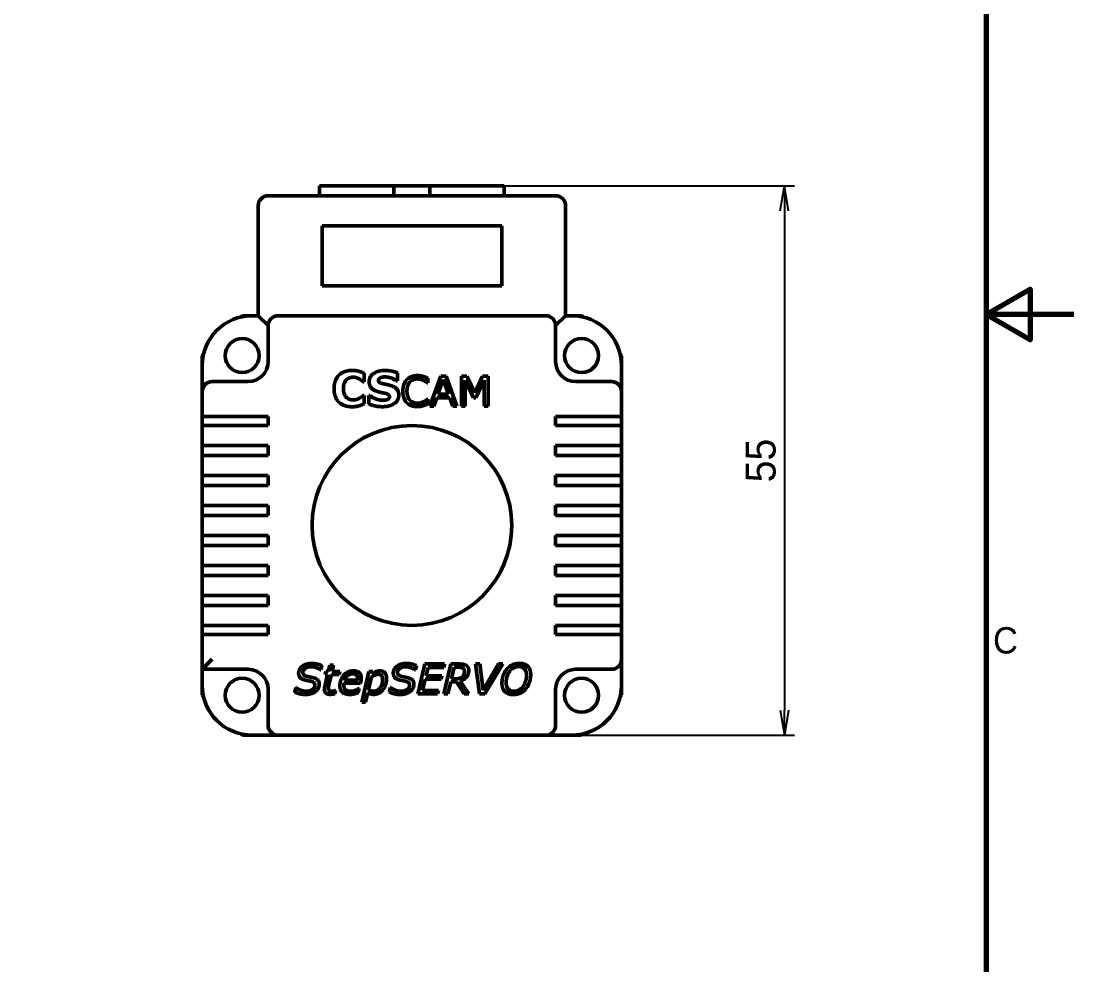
# Model space of a CAD drawing. Header units: millimetres. Extents: x -527 to 428, y -54 to 282.
# Drawn here: x -263.7 to -158.2, y 86.2 to 180.7 of the extents above; entities that cross this region are included whole.
import ezdxf

# ---------------------------------------------------------------- set-up
doc = ezdxf.new("R2010")
doc.units = ezdxf.units.MM
doc.layers.add('경계(ISO)', color=7, linetype='Continuous', lineweight=70)
doc.layers.add('외형선(ISO)', color=7, linetype='Continuous', lineweight=50)
doc.layers.add('치수(ISO)', color=1, linetype='Continuous', lineweight=25, true_color=0xff0000)
doc.styles.add('레이블 문자 (JIS)', font='')
doc.styles.get('레이블 문자 (JIS)').set_extended_font_data('Gulim')
doc.dimstyles.new('복사 대상기본값 (JIS)', dxfattribs={"dimtxt": 3, "dimasz": 2.5, "dimexe": 1, "dimexo": 0, "dimgap": 0.8, "dimtad": 1, "dimdsep": 46, "dimtxsty": '레이블 문자 (JIS)', "dimblk": 'OPEN', "dimcen": 0.09, "dimdle": 10, "dimclrd": 256, "dimclre": 256, "dimclrt": 256, "dimadec": 0, "dimazin": 2, "dimtfac": 0.833333, "dimtmove": 0, "dimatfit": 3, "dimldrblk": 'OPEN', "dimfxl": 1, "dimtolj": 1, "dimtzin": 0, "dimlwd": -1, "dimlwe": -1, "dimarcsym": 0})

# ---------------------------------------------------------------- blocks, each defined once
blk = doc.blocks.new('_Open')
at = {"color": 0, "linetype": 'ByBlock', "lineweight": -2}
for p, q in [((-1, 0.167), (0, 0)), ((-1, -0.167), (0, 0)), ((0, 0), (-1, 0))]:
    blk.add_line(p, q, dxfattribs=at)
blk = doc.blocks.new('*D23')
at = {"layer": 'Defpoints', "color": 0}
for p in [(-215.28, 164.24), (-207.56, 109.24), (-187.22, 109.24)]:
    blk.add_point(p, dxfattribs=at)
at = {"layer": '치수(ISO)', "color": 0}
for p, q in [((-215.28, 164.24), (-186.22, 164.24)), ((-187.22, 161.74), (-187.22, 111.74)), ((-207.56, 109.24), (-186.22, 109.24))]:
    blk.add_line(p, q, dxfattribs=at)
at = {"layer": '치수(ISO)', "color": 0, "linetype": 'ByBlock', "xscale": 2.5, "yscale": 2.5, "zscale": 2.5}
for p, rotation in [((-187.22, 164.24), 90), ((-187.22, 109.24), 270)]:
    blk.add_blockref('_Open', p, dxfattribs=dict(at, rotation=rotation))
at = {"layer": '치수(ISO)', "color": 0, "insert": (-191.1, 136.74), "char_height": 3, "attachment_point": 2, "rotation": 90, "style": '레이블 문자 (JIS)'}
blk.add_mtext('\\A1;55', dxfattribs=at)
blk = doc.blocks.new('경계 Default Border')
at = {"layer": '경계(ISO)', "flags": 128}
for points in [[(10, 10), (10, 287), (410, 287), (410, 10), (10, 10)], [(420, 148.5), (410, 148.5), (415, 151.39), (415, 145.61), (410, 148.5)]]:
    blk.add_lwpolyline(points, dxfattribs=at)
at = {"layer": '경계(ISO)', "insert": (410.77, 109.8), "char_height": 3, "attachment_point": 7, "style": '레이블 문자 (JIS)'}
blk.add_mtext('C', dxfattribs=at)

msp = doc.modelspace()

# ---------------------------------------------------------------- linework, layer by layer
at = {"layer": '외형선(ISO)', "color": 0}
for p, q in [((-233.78048, 164.2401), (-233.78048, 163.2401)), ((-226.33322, 164.2401), (-233.78048, 164.2401)), ((-233.78048, 163.2401), (-233.78048, 164.2401)), ((-226.33322, 163.2401), (-226.33322, 164.2401)), ((-226.33322, 164.2401), (-222.72775, 164.2401)), ((-215.28048, 164.2401), (-222.72775, 164.2401)), ((-222.72775, 164.2401), (-222.72775, 163.2401)), ((-215.28048, 163.2401), (-215.28048, 164.2401)), ((-215.28048, 163.2401), (-215.28048, 164.2401)), ((-210.13048, 163.2401), (-238.93048, 163.2401)), ((-239.93048, 162.2401), (-239.93048, 151.2401)), ((-209.13048, 151.2401), (-209.13048, 162.2401)), ((-233.53048, 154.2401), (-233.53048, 160.2401)), ((-233.53048, 160.2401), (-215.53048, 160.2401)), ((-215.53048, 160.2401), (-215.53048, 154.2401)), ((-215.53048, 154.2401), (-233.53048, 154.2401)), ((-241.50105, 151.2401), (-240.53048, 151.2401)), ((-239.93048, 151.2401), (-240.53048, 151.2401)), ((-238.93048, 150.2401), (-239.93048, 151.2401)), ((-211.13048, 151.2401), (-237.93048, 151.2401)), ((-209.13048, 151.2401), (-210.13048, 150.2401)), ((-208.53048, 151.2401), (-209.13048, 151.2401)), ((-208.53048, 151.2401), (-207.55992, 151.2401)), ((-238.93048, 150.2401), (-238.93048, 146.6401)), ((-210.13048, 146.6401), (-210.13048, 150.2401)), ((-245.53048, 146.2401), (-245.53048, 147.21066)), ((-203.53048, 147.21066), (-203.53048, 146.2401)), ((-245.53048, 146.2401), (-245.53048, 143.6401)), ((-203.53048, 143.6401), (-203.53048, 146.2401)), ((-240.93048, 144.6401), (-244.53048, 144.6401)), ((-229.30681, 144.61867), (-229.40967, 144.61867)), ((-229.30681, 145.46724), (-229.30681, 144.61867)), ((-225.9811, 144.71296), (-226.07824, 144.71296)), ((-225.9811, 145.51867), (-225.9811, 144.71296)), ((-222.94885, 144.50684), (-222.97824, 144.50684)), ((-222.94885, 144.97949), (-222.94885, 144.50684)), ((-222.73579, 142.1901), (-221.64355, 145.1901)), ((-221.3864, 144.84235), (-221.91538, 143.36806)), ((-221.64355, 145.1901), (-221.10967, 145.1901)), ((-220.85987, 143.36806), (-221.3864, 144.84235)), ((-221.10967, 145.1901), (-220.01742, 142.1901)), ((-219.56191, 142.1901), (-219.56191, 145.1901)), ((-219.56191, 145.1901), (-219.01824, 145.1901)), ((-218.36191, 143.01541), (-219.18967, 144.77377)), ((-219.18967, 144.77377), (-219.18967, 142.1901)), ((-219.01824, 145.1901), (-218.21987, 143.5199)), ((-218.21987, 143.5199), (-217.44599, 145.1901)), ((-217.29171, 144.77377), (-218.12436, 143.01541)), ((-217.44599, 145.1901), (-216.89253, 145.1901)), ((-217.29171, 142.1901), (-217.29171, 144.77377)), ((-216.89253, 145.1901), (-216.89253, 142.1901)), ((-204.53048, 144.6401), (-208.13048, 144.6401)), ((-245.53048, 143.6401), (-245.53048, 141.1401)), ((-203.53048, 141.1401), (-203.53048, 143.6401)), ((-229.4011, 143.25867), (-229.30681, 143.25867)), ((-229.30681, 143.25867), (-229.30681, 142.42153)), ((-228.83253, 142.39867), (-228.83253, 143.23582)), ((-228.83253, 143.23582), (-228.73253, 143.23582)), ((-222.97824, 142.87582), (-222.94885, 142.87582)), ((-222.94885, 142.87582), (-222.94885, 142.40806)), ((-222.04028, 143.02275), (-222.33171, 142.1901)), ((-220.73497, 143.02275), (-222.04028, 143.02275)), ((-221.91538, 143.36806), (-220.85987, 143.36806)), ((-220.4411, 142.1901), (-220.73497, 143.02275)), ((-218.12436, 143.01541), (-218.36191, 143.01541)), ((-222.33171, 142.1901), (-222.73579, 142.1901)), ((-220.01742, 142.1901), (-220.4411, 142.1901)), ((-219.18967, 142.1901), (-219.56191, 142.1901)), ((-216.89253, 142.1901), (-217.29171, 142.1901)), ((-244.53048, 141.1401), (-245.53048, 141.1401)), ((-245.53048, 140.2401), (-245.53048, 141.1401)), ((-244.53048, 141.1401), (-238.93048, 141.1401)), ((-238.93048, 141.1401), (-238.93048, 140.2401)), ((-210.13048, 140.2401), (-210.13048, 141.1401)), ((-210.13048, 141.1401), (-204.53048, 141.1401)), ((-203.53048, 141.1401), (-204.53048, 141.1401)), ((-203.53048, 141.1401), (-203.53048, 140.2401)), ((-245.53048, 140.2401), (-244.53048, 140.2401)), ((-245.53048, 140.2401), (-245.53048, 138.2401)), ((-238.93048, 140.2401), (-244.53048, 140.2401)), ((-210.13048, 140.2401), (-204.53048, 140.2401)), ((-204.53048, 140.2401), (-203.53048, 140.2401)), ((-203.53048, 138.2401), (-203.53048, 140.2401)), ((-244.53048, 138.2401), (-245.53048, 138.2401)), ((-245.53048, 137.2401), (-245.53048, 138.2401)), ((-238.93048, 138.2401), (-244.53048, 138.2401)), ((-238.93048, 138.2401), (-238.93048, 137.2401)), ((-210.13048, 138.2401), (-204.53048, 138.2401)), ((-210.13048, 137.2401), (-210.13048, 138.2401)), ((-203.53048, 138.2401), (-204.53048, 138.2401)), ((-203.53048, 138.2401), (-203.53048, 137.2401)), ((-245.53048, 137.2401), (-245.53048, 135.2401)), ((-245.53048, 137.2401), (-244.53048, 137.2401)), ((-238.93048, 137.2401), (-244.53048, 137.2401)), ((-210.13048, 137.2401), (-204.53048, 137.2401)), ((-204.53048, 137.2401), (-203.53048, 137.2401)), ((-203.53048, 135.2401), (-203.53048, 137.2401)), ((-244.53048, 135.2401), (-245.53048, 135.2401)), ((-245.53048, 134.2401), (-245.53048, 135.2401)), ((-238.93048, 135.2401), (-244.53048, 135.2401)), ((-238.93048, 135.2401), (-238.93048, 134.2401)), ((-210.13048, 135.2401), (-204.53048, 135.2401)), ((-210.13048, 134.2401), (-210.13048, 135.2401)), ((-203.53048, 135.2401), (-204.53048, 135.2401)), ((-203.53048, 135.2401), (-203.53048, 134.2401)), ((-245.53048, 134.2401), (-245.53048, 132.2401)), ((-245.53048, 134.2401), (-244.53048, 134.2401)), ((-238.93048, 134.2401), (-244.53048, 134.2401)), ((-210.13048, 134.2401), (-204.53048, 134.2401)), ((-204.53048, 134.2401), (-203.53048, 134.2401)), ((-203.53048, 132.2401), (-203.53048, 134.2401)), ((-244.53048, 132.2401), (-245.53048, 132.2401)), ((-245.53048, 131.2401), (-245.53048, 132.2401)), ((-238.93048, 132.2401), (-244.53048, 132.2401)), ((-238.93048, 132.2401), (-238.93048, 131.2401)), ((-210.13048, 132.2401), (-204.53048, 132.2401)), ((-210.13048, 131.2401), (-210.13048, 132.2401)), ((-203.53048, 132.2401), (-204.53048, 132.2401)), ((-203.53048, 132.2401), (-203.53048, 131.2401)), ((-245.53048, 131.2401), (-245.53048, 129.2401)), ((-245.53048, 131.2401), (-244.53048, 131.2401)), ((-238.93048, 131.2401), (-244.53048, 131.2401)), ((-210.13048, 131.2401), (-204.53048, 131.2401)), ((-204.53048, 131.2401), (-203.53048, 131.2401)), ((-203.53048, 129.2401), (-203.53048, 131.2401)), ((-244.53048, 129.2401), (-245.53048, 129.2401)), ((-245.53048, 128.2401), (-245.53048, 129.2401)), ((-238.93048, 129.2401), (-244.53048, 129.2401)), ((-238.93048, 129.2401), (-238.93048, 128.2401)), ((-210.13048, 129.2401), (-204.53048, 129.2401)), ((-210.13048, 128.2401), (-210.13048, 129.2401)), ((-203.53048, 129.2401), (-204.53048, 129.2401)), ((-203.53048, 129.2401), (-203.53048, 128.2401)), ((-245.53048, 128.2401), (-245.53048, 126.2401)), ((-245.53048, 128.2401), (-244.53048, 128.2401)), ((-238.93048, 128.2401), (-244.53048, 128.2401)), ((-210.13048, 128.2401), (-204.53048, 128.2401)), ((-204.53048, 128.2401), (-203.53048, 128.2401)), ((-203.53048, 126.2401), (-203.53048, 128.2401)), ((-244.53048, 126.2401), (-245.53048, 126.2401)), ((-245.53048, 125.2401), (-245.53048, 126.2401)), ((-238.93048, 126.2401), (-244.53048, 126.2401)), ((-238.93048, 126.2401), (-238.93048, 125.2401)), ((-210.13048, 126.2401), (-204.53048, 126.2401)), ((-210.13048, 125.2401), (-210.13048, 126.2401)), ((-203.53048, 126.2401), (-204.53048, 126.2401)), ((-203.53048, 126.2401), (-203.53048, 125.2401)), ((-245.53048, 125.2401), (-245.53048, 123.2401)), ((-245.53048, 125.2401), (-244.53048, 125.2401)), ((-238.93048, 125.2401), (-244.53048, 125.2401)), ((-210.13048, 125.2401), (-204.53048, 125.2401)), ((-204.53048, 125.2401), (-203.53048, 125.2401)), ((-203.53048, 123.2401), (-203.53048, 125.2401)), ((-244.53048, 123.2401), (-245.53048, 123.2401)), ((-245.53048, 122.2401), (-245.53048, 123.2401)), ((-238.93048, 123.2401), (-244.53048, 123.2401)), ((-238.93048, 123.2401), (-238.93048, 122.2401)), ((-210.13048, 123.2401), (-204.53048, 123.2401)), ((-210.13048, 122.2401), (-210.13048, 123.2401)), ((-203.53048, 123.2401), (-204.53048, 123.2401)), ((-203.53048, 123.2401), (-203.53048, 122.2401)), ((-245.53048, 122.2401), (-245.53048, 120.2401)), ((-245.53048, 122.2401), (-244.53048, 122.2401)), ((-238.93048, 122.2401), (-244.53048, 122.2401)), ((-210.13048, 122.2401), (-204.53048, 122.2401)), ((-204.53048, 122.2401), (-203.53048, 122.2401)), ((-203.53048, 120.2401), (-203.53048, 122.2401)), ((-244.53048, 120.2401), (-245.53048, 120.2401)), ((-245.53048, 119.3401), (-245.53048, 120.2401)), ((-238.93048, 120.2401), (-244.53048, 120.2401)), ((-238.93048, 120.2401), (-238.93048, 119.3401)), ((-210.13048, 120.2401), (-204.53048, 120.2401)), ((-210.13048, 119.3401), (-210.13048, 120.2401)), ((-203.53048, 120.2401), (-204.53048, 120.2401)), ((-203.53048, 120.2401), (-203.53048, 119.3401)), ((-245.53048, 119.3401), (-245.53048, 115.8401)), ((-245.53048, 119.3401), (-244.53048, 119.3401)), ((-238.93048, 119.3401), (-244.53048, 119.3401)), ((-204.53048, 119.3401), (-210.13048, 119.3401)), ((-204.53048, 119.3401), (-203.53048, 119.3401)), ((-203.53048, 116.8401), (-203.53048, 119.3401)), ((-245.53048, 115.8401), (-244.53048, 116.8401)), ((-233.55644, 116.20667), (-233.64705, 115.7781)), ((-232.90746, 115.62381), (-232.75807, 116.27034)), ((-232.75807, 116.27034), (-232.37848, 116.27034)), ((-232.37848, 116.27034), (-232.52787, 115.62381)), ((-224.07889, 116.20667), (-224.1695, 115.7781)), ((-223.9295, 113.3732), (-223.23644, 116.3732)), ((-223.23644, 116.3732), (-221.26256, 116.3732)), ((-222.91562, 116.03524), (-223.11154, 115.18545)), ((-221.34093, 116.03524), (-222.91562, 116.03524)), ((-221.26256, 116.3732), (-221.34093, 116.03524)), ((-221.32134, 113.3732), (-220.62828, 116.3732)), ((-220.62828, 116.3732), (-219.81277, 116.3732)), ((-220.30256, 116.04504), (-220.56705, 114.89157)), ((-219.85195, 116.04504), (-220.30256, 116.04504)), ((-217.74583, 113.3732), (-218.14501, 116.3732)), ((-218.14501, 116.3732), (-217.73113, 116.3732)), ((-217.73113, 116.3732), (-217.39807, 113.73565)), ((-217.39807, 113.73565), (-215.85032, 116.3732)), ((-215.42909, 116.3732), (-217.2144, 113.3732)), ((-215.85032, 116.3732), (-215.42909, 116.3732)), ((-203.53048, 114.2401), (-203.53048, 116.8401)), ((-245.53048, 115.8401), (-245.53048, 114.2401)), ((-245.53048, 115.8401), (-240.93048, 115.8401)), ((-233.64705, 115.7781), (-233.67644, 115.7781)), ((-233.25767, 114.10789), (-232.97848, 115.31769)), ((-233.23318, 115.31769), (-233.1646, 115.62381)), ((-232.97848, 115.31769), (-233.23318, 115.31769)), ((-233.1646, 115.62381), (-232.90746, 115.62381)), ((-232.59889, 115.31769), (-232.84134, 114.27932)), ((-231.81522, 115.31769), (-232.59889, 115.31769)), ((-232.52787, 115.62381), (-231.74665, 115.62381)), ((-231.74665, 115.62381), (-231.81522, 115.31769)), ((-229.54256, 112.543), (-228.82991, 115.62381)), ((-228.58011, 115.07034), (-228.87399, 113.79443)), ((-228.82991, 115.62381), (-228.45277, 115.62381)), ((-228.45277, 115.62381), (-228.50664, 115.38871)), ((-224.1695, 115.7781), (-224.19889, 115.7781)), ((-223.11154, 115.18545), (-221.5344, 115.18545)), ((-221.5344, 115.18545), (-221.61277, 114.84749)), ((-208.13048, 115.8401), (-204.53048, 115.8401)), ((-245.53048, 113.26954), (-245.53048, 114.2401)), ((-236.26501, 113.56912), (-236.16705, 114.02708)), ((-236.16705, 114.02708), (-236.14011, 114.02708)), ((-229.66991, 114.46545), (-231.33032, 114.46545)), ((-231.27644, 114.74463), (-229.98583, 114.74463)), ((-229.81195, 113.91932), (-229.89522, 113.51034)), ((-229.83399, 113.91932), (-229.81195, 113.91932)), ((-226.78746, 113.56912), (-226.6895, 114.02708)), ((-226.6895, 114.02708), (-226.66256, 114.02708)), ((-223.18991, 114.84749), (-223.45195, 113.71116)), ((-221.61277, 114.84749), (-223.18991, 114.84749)), ((-220.64052, 114.5732), (-220.91726, 113.3732)), ((-220.06991, 114.5732), (-220.64052, 114.5732)), ((-220.56705, 114.89157), (-220.14583, 114.89157)), ((-219.28134, 113.3732), (-220.06991, 114.5732)), ((-219.67807, 114.66871), (-218.81358, 113.3732)), ((-203.53048, 114.2401), (-203.53048, 113.26954)), ((-238.93048, 113.8401), (-238.93048, 110.2401)), ((-232.17032, 113.71851), (-232.24134, 113.39279)), ((-232.18991, 113.71851), (-232.17032, 113.71851)), ((-228.94501, 113.49075), (-229.16297, 112.543)), ((-221.95318, 113.3732), (-223.9295, 113.3732)), ((-223.45195, 113.71116), (-221.87481, 113.71116)), ((-221.87481, 113.71116), (-221.95318, 113.3732)), ((-220.91726, 113.3732), (-221.32134, 113.3732)), ((-218.81358, 113.3732), (-219.28134, 113.3732)), ((-217.2144, 113.3732), (-217.74583, 113.3732)), ((-210.13048, 110.2401), (-210.13048, 113.8401)), ((-229.16297, 112.543), (-229.54256, 112.543)), ((-241.50105, 109.2401), (-240.53048, 109.2401)), ((-240.53048, 109.2401), (-237.93048, 109.2401)), ((-237.93048, 109.2401), (-211.13048, 109.2401)), ((-211.13048, 109.2401), (-208.53048, 109.2401)), ((-208.53048, 109.2401), (-207.55992, 109.2401))]:
    msp.add_line(p, q, dxfattribs=at)
for centre, radius in [((-241.53048, 147.2401), 1.7), ((-207.53048, 147.2401), 1.7), ((-224.53048, 130.2401), 10), ((-241.53048, 113.2401), 1.7), ((-207.53048, 113.2401), 1.7)]:
    msp.add_circle(centre, radius, dxfattribs=at)
for centre, radius, start, end in [((-238.93048, 162.2401), 1, 90, 180), ((-210.13048, 162.2401), 1, 0, 90), ((-240.53048, 146.2401), 5, 90, 180), ((-224.53048, 130.2401), 27, 128.9424413, 129.3765171), ((-237.93048, 150.2401), 1, 90, 180), ((-211.13048, 150.2401), 1, 0, 90), ((-208.53048, 146.2401), 5, 0, 90), ((-224.53048, 130.2401), 27, 50.6234829, 51.0575587), ((-224.53048, 130.2401), 27, 140.6234829, 141.0575587), ((-240.93048, 146.6401), 2, 270, 0), ((-208.13048, 146.6401), 2, 180, 270), ((-224.53048, 130.2401), 27, 38.9424413, 39.3765171), ((-244.53048, 143.6401), 1, 90, 180), ((-204.53048, 143.6401), 1, 0, 90), ((-204.53048, 116.8401), 1, 270, 0), ((-240.93048, 113.8401), 2, 0, 90), ((-208.13048, 113.8401), 2, 90, 180), ((-240.53048, 114.2401), 5, 180, 270), ((-208.53048, 114.2401), 5, 270, 0), ((-224.53048, 130.2401), 27, 218.9424413, 219.3765171), ((-224.53048, 130.2401), 27, 320.6234829, 321.0575587), ((-237.93048, 110.2401), 1, 180, 270), ((-211.13048, 110.2401), 1, 270, 0), ((-224.53048, 130.2401), 27, 230.6234829, 231.0575587), ((-224.53048, 130.2401), 27, 308.9424413, 309.3765171)]:
    msp.add_arc(centre, radius, start, end, dxfattribs=at)
for points, knots in [([(-241.46956, 151.15112), (-241.47753, 151.17362), (-241.48416, 151.19237), (-241.49703, 151.22872), (-241.50105, 151.2401), (-241.50105, 151.2401)], [0.05023542302, 0.05023542302, 0.05023542302, 0.05023542302, 0.06239877167, 0.06239877167, 0.08091738547, 0.08091738547, 0.08091738547, 0.08091738547]), ([(-207.59141, 151.15112), (-207.58344, 151.17362), (-207.57681, 151.19237), (-207.56394, 151.22872), (-207.55992, 151.2401), (-207.55992, 151.2401)], [-0.11159932453, -0.11159932453, -0.11159932453, -0.11159932453, -0.09943597847, -0.09943597847, -0.08091736862, -0.08091736862, -0.08091736862, -0.08091736862]), ([(-245.53048, 147.21066), (-245.53048, 147.21066), (-245.5191, 147.20664), (-245.48275, 147.19378), (-245.464, 147.18714), (-245.44151, 147.17918)], [0.08091741993, 0.08091741993, 0.08091741993, 0.08091741993, 0.09943604178, 0.09943604178, 0.11159939571, 0.11159939571, 0.11159939571, 0.11159939571]), ([(-203.61946, 147.17918), (-203.59697, 147.18714), (-203.57822, 147.19378), (-203.54186, 147.20664), (-203.53048, 147.21066), (-203.53048, 147.21066)], [0.05023542989, 0.05023542989, 0.05023542989, 0.05023542989, 0.06239878026, 0.06239878026, 0.08091739667, 0.08091739667, 0.08091739667, 0.08091739667]), ([(-245.44151, 113.30103), (-245.464, 113.29306), (-245.48275, 113.28642), (-245.5191, 113.27356), (-245.53048, 113.26954), (-245.53048, 113.26954)], [0.05023537946, 0.05023537946, 0.05023537946, 0.05023537946, 0.06239871719, 0.06239871719, 0.08091731437, 0.08091731437, 0.08091731437, 0.08091731437]), ([(-203.61946, 113.30103), (-203.59697, 113.29306), (-203.57822, 113.28642), (-203.54186, 113.27356), (-203.53048, 113.26954), (-203.53048, 113.26954)], [-0.11159898296, -0.11159898296, -0.11159898296, -0.11159898296, -0.09943567471, -0.09943567471, -0.08091712242, -0.08091712242, -0.08091712242, -0.08091712242]), ([(-241.46956, 109.32908), (-241.47753, 109.30658), (-241.48416, 109.28784), (-241.49703, 109.25148), (-241.50105, 109.2401), (-241.50105, 109.2401)], [-0.11159917926, -0.11159917926, -0.11159917926, -0.11159917926, -0.09943584928, -0.09943584928, -0.0809172639, -0.0809172639, -0.0809172639, -0.0809172639]), ([(-207.59141, 109.32908), (-207.58344, 109.30658), (-207.57681, 109.28784), (-207.56394, 109.25148), (-207.55992, 109.2401), (-207.55992, 109.2401)], [0.05023536966, 0.05023536966, 0.05023536966, 0.05023536966, 0.06239870494, 0.06239870494, 0.08091729838, 0.08091729838, 0.08091729838, 0.08091729838])]:
    msp.add_open_spline(points, degree=3, knots=knots, dxfattribs=at)
for points in [[(-231.84395, 145.27296), (-231.61538, 145.50439), (-230.9411, 145.75867), (-230.5411, 145.75867)], [(-230.5411, 145.75867), (-230.3211, 145.75867), (-229.96681, 145.7101), (-229.81538, 145.6701)], [(-229.81538, 145.6701), (-229.65824, 145.62439), (-229.40395, 145.51296), (-229.30681, 145.46724)], [(-228.81253, 144.64724), (-228.81253, 145.13582), (-227.93538, 145.75296), (-227.24681, 145.75296)], [(-227.24681, 145.75296), (-226.9011, 145.75296), (-226.22681, 145.61867), (-225.9811, 145.51867)], [(-232.32967, 143.93582), (-232.32967, 144.35296), (-232.0811, 145.0301), (-231.84395, 145.27296)], [(-231.0811, 144.82439), (-231.2211, 144.6901), (-231.39253, 144.24724), (-231.39253, 143.93296)], [(-230.40395, 145.08153), (-230.59253, 145.08153), (-230.93824, 144.96153), (-231.0811, 144.82439)], [(-229.8011, 144.90439), (-229.93253, 144.97867), (-230.23253, 145.08153), (-230.40395, 145.08153)], [(-229.40967, 144.61867), (-229.47538, 144.67582), (-229.67538, 144.8301), (-229.8011, 144.90439)], [(-227.98395, 143.64724), (-228.42395, 143.7901), (-228.81253, 144.28153), (-228.81253, 144.64724)], [(-227.6611, 145.03582), (-227.75253, 145.00153), (-227.88395, 144.85867), (-227.88395, 144.76724)], [(-227.88395, 144.76724), (-227.88395, 144.62724), (-227.67253, 144.47867), (-227.37824, 144.41867)], [(-227.2211, 145.1101), (-227.33538, 145.1101), (-227.55824, 145.07867), (-227.6611, 145.03582)], [(-226.07824, 144.71296), (-226.28967, 144.88153), (-226.9011, 145.1101), (-227.2211, 145.1101)], [(-225.43702, 143.68643), (-225.43702, 144.05867), (-225.2264, 144.64153), (-225.03048, 144.84235)], [(-225.03048, 144.84235), (-224.83946, 145.03826), (-224.29579, 145.24398), (-223.96518, 145.24398)], [(-224.72926, 144.60235), (-224.86885, 144.45051), (-225.02314, 143.9901), (-225.02314, 143.68643)], [(-223.99212, 144.90357), (-224.21987, 144.90357), (-224.58477, 144.75663), (-224.72926, 144.60235)], [(-222.97824, 144.50684), (-223.22804, 144.715), (-223.71538, 144.90357), (-223.99212, 144.90357)], [(-223.96518, 145.24398), (-223.72518, 145.24398), (-223.24273, 145.12643), (-222.94885, 144.97949)], [(-231.83253, 142.57867), (-232.06967, 142.80724), (-232.32967, 143.4901), (-232.32967, 143.93582)], [(-231.39253, 143.93296), (-231.39253, 143.60439), (-231.20681, 143.16439), (-231.06681, 143.03867)], [(-227.15253, 143.45582), (-227.34967, 143.50153), (-227.78967, 143.58439), (-227.98395, 143.64724)], [(-227.37824, 144.41867), (-227.18681, 144.37867), (-226.82967, 144.30439), (-226.62681, 144.23867)], [(-226.76967, 143.12724), (-226.76967, 143.24439), (-226.96395, 143.4101), (-227.15253, 143.45582)], [(-226.62681, 144.23867), (-226.22395, 144.10439), (-225.8411, 143.65296), (-225.8411, 143.2901)], [(-225.02559, 142.51582), (-225.21906, 142.70684), (-225.43702, 143.29704), (-225.43702, 143.68643)], [(-225.02314, 143.68643), (-225.02314, 143.37051), (-224.85171, 142.91745), (-224.71702, 142.77296)], [(-230.54395, 142.12153), (-230.93538, 142.12153), (-231.59538, 142.35296), (-231.83253, 142.57867)], [(-231.06681, 143.03867), (-230.92395, 142.9101), (-230.56967, 142.79867), (-230.39824, 142.79867)], [(-230.39824, 142.79867), (-230.23538, 142.79867), (-229.91253, 142.89582), (-229.77538, 142.98153)], [(-229.30681, 142.42153), (-229.43824, 142.36439), (-229.67824, 142.26153), (-229.80967, 142.22153)], [(-229.77538, 142.98153), (-229.6611, 143.04724), (-229.46395, 143.20153), (-229.4011, 143.25867)], [(-227.46967, 142.12724), (-227.90395, 142.12724), (-228.54967, 142.27867), (-228.83253, 142.39867)], [(-228.73253, 143.23582), (-228.45538, 143.01296), (-227.7611, 142.77296), (-227.4411, 142.77296)], [(-225.8411, 143.2901), (-225.8411, 142.77296), (-226.71824, 142.12724), (-227.46967, 142.12724)], [(-227.4411, 142.77296), (-227.35824, 142.77296), (-227.09253, 142.80153), (-227.00681, 142.83296)], [(-227.00681, 142.83296), (-226.90395, 142.87582), (-226.76967, 143.00439), (-226.76967, 143.12724)], [(-223.96763, 142.13622), (-224.29579, 142.13622), (-224.82967, 142.3199), (-225.02559, 142.51582)], [(-224.71702, 142.77296), (-224.57497, 142.62357), (-224.19783, 142.48153), (-223.98967, 142.48153)], [(-223.98967, 142.48153), (-223.70069, 142.48153), (-223.1962, 142.6799), (-222.97824, 142.87582)], [(-222.94885, 142.40806), (-223.05906, 142.35908), (-223.23783, 142.27582), (-223.38477, 142.22928)], [(-229.80967, 142.22153), (-229.9811, 142.17296), (-230.2811, 142.12153), (-230.54395, 142.12153)], [(-223.38477, 142.22928), (-223.50722, 142.1901), (-223.7962, 142.13622), (-223.96763, 142.13622)], [(-235.87318, 115.42789), (-235.87318, 115.85647), (-235.14583, 116.42708), (-234.57032, 116.42708)], [(-234.64134, 116.09891), (-235.00624, 116.09891), (-235.4446, 115.77565), (-235.4446, 115.5283)], [(-233.67644, 115.7781), (-233.81848, 115.91034), (-234.34746, 116.09891), (-234.64134, 116.09891)], [(-234.57032, 116.42708), (-234.2544, 116.42708), (-233.74256, 116.29728), (-233.55644, 116.20667)], [(-226.39562, 115.42789), (-226.39562, 115.85647), (-225.66828, 116.42708), (-225.09277, 116.42708)], [(-225.16379, 116.09891), (-225.52869, 116.09891), (-225.96705, 115.77565), (-225.96705, 115.5283)], [(-224.19889, 115.7781), (-224.34093, 115.91034), (-224.86991, 116.09891), (-225.16379, 116.09891)], [(-225.09277, 116.42708), (-224.77685, 116.42708), (-224.26501, 116.29728), (-224.07889, 116.20667)], [(-219.39154, 115.93483), (-219.46991, 115.99606), (-219.69032, 116.04504), (-219.85195, 116.04504)], [(-219.81277, 116.3732), (-219.53848, 116.3732), (-219.19562, 116.30218), (-219.07073, 116.20912)], [(-219.07073, 116.20912), (-218.95807, 116.1283), (-218.82828, 115.8932), (-218.82828, 115.71932)], [(-215.03726, 115.84177), (-214.81685, 116.11116), (-214.16052, 116.43687), (-213.77113, 116.43687)], [(-213.83236, 116.10871), (-214.12134, 116.10871), (-214.5842, 115.84422), (-214.75073, 115.61891)], [(-213.04869, 115.25647), (-213.04869, 115.66789), (-213.46256, 116.10871), (-213.83236, 116.10871)], [(-213.77113, 116.43687), (-213.23726, 116.43687), (-212.62746, 115.85402), (-212.62746, 115.31279)], [(-235.2095, 114.76177), (-235.52542, 114.83279), (-235.87318, 115.1732), (-235.87318, 115.42789)], [(-235.4446, 115.5283), (-235.4446, 115.39606), (-235.28787, 115.19524), (-235.0846, 115.14381)], [(-235.0846, 115.14381), (-234.95726, 115.11443), (-234.52869, 115.02626), (-234.3842, 114.98953)], [(-234.3842, 114.98953), (-234.09767, 114.91116), (-233.80134, 114.60014), (-233.80134, 114.36504)], [(-231.7442, 114.18381), (-231.7442, 114.8034), (-230.96297, 115.68749), (-230.38501, 115.68749)], [(-230.46583, 115.38871), (-230.75236, 115.38871), (-231.19562, 115.03361), (-231.27644, 114.74463)], [(-229.96869, 114.93075), (-229.96869, 115.14626), (-230.20379, 115.38871), (-230.46583, 115.38871)], [(-230.38501, 115.68749), (-230.00297, 115.68749), (-229.59644, 115.30545), (-229.59644, 114.96259)], [(-229.59644, 114.96259), (-229.59644, 114.90136), (-229.63073, 114.63932), (-229.66991, 114.46545)], [(-227.8993, 115.33973), (-228.06583, 115.33973), (-228.42583, 115.17565), (-228.58011, 115.07034)], [(-228.50664, 115.38871), (-228.32052, 115.51851), (-227.95562, 115.68749), (-227.73767, 115.68749)], [(-227.46093, 114.84014), (-227.46093, 115.08014), (-227.66909, 115.33973), (-227.8993, 115.33973)], [(-227.73767, 115.68749), (-227.4095, 115.68749), (-227.0642, 115.28096), (-227.0642, 114.91361)], [(-225.73195, 114.76177), (-226.04787, 114.83279), (-226.39562, 115.1732), (-226.39562, 115.42789)], [(-225.96705, 115.5283), (-225.96705, 115.39606), (-225.81032, 115.19524), (-225.60705, 115.14381)], [(-225.60705, 115.14381), (-225.47971, 115.11443), (-225.05113, 115.02626), (-224.90664, 114.98953)], [(-224.90664, 114.98953), (-224.62011, 114.91116), (-224.32379, 114.60014), (-224.32379, 114.36504)], [(-220.14583, 114.89157), (-219.94991, 114.89157), (-219.65848, 114.96504), (-219.54093, 115.0532)], [(-218.82828, 115.71932), (-218.82828, 115.34463), (-219.29603, 114.77891), (-219.67807, 114.66871)], [(-219.54093, 115.0532), (-219.40869, 115.15606), (-219.26175, 115.45728), (-219.26175, 115.62871)], [(-219.26175, 115.62871), (-219.26175, 115.73647), (-219.32542, 115.8834), (-219.39154, 115.93483)], [(-215.50746, 114.43606), (-215.50746, 114.84749), (-215.26501, 115.56259), (-215.03726, 115.84177)], [(-214.75073, 115.61891), (-214.91236, 115.39606), (-215.08624, 114.81075), (-215.08624, 114.49973)], [(-213.39154, 114.11769), (-213.22256, 114.34789), (-213.04869, 114.91361), (-213.04869, 115.25647)], [(-212.62746, 115.31279), (-212.62746, 114.92096), (-212.86256, 114.19361), (-213.08787, 113.91932)], [(-236.14011, 114.02708), (-235.94665, 113.8434), (-235.38338, 113.64749), (-235.12134, 113.64749)], [(-234.55562, 114.61973), (-234.68542, 114.65647), (-235.04787, 114.72259), (-235.2095, 114.76177)], [(-235.12134, 113.64749), (-234.69277, 113.64749), (-234.23481, 113.98789), (-234.23481, 114.25238)], [(-234.23481, 114.25238), (-234.23481, 114.39198), (-234.39889, 114.57565), (-234.55562, 114.61973)], [(-233.80134, 114.36504), (-233.80134, 114.16667), (-233.99481, 113.77728), (-234.16869, 113.63769)], [(-233.29195, 113.83606), (-233.29195, 113.90218), (-233.27481, 114.02708), (-233.25767, 114.10789)], [(-232.84134, 114.27932), (-232.86093, 114.20096), (-232.89277, 113.99524), (-232.89277, 113.93647)], [(-232.89277, 113.93647), (-232.89277, 113.78953), (-232.74338, 113.64504), (-232.54256, 113.64504)], [(-230.74501, 113.32177), (-231.21277, 113.32177), (-231.7442, 113.76014), (-231.7442, 114.18381)], [(-231.33032, 114.46545), (-231.34256, 114.40667), (-231.35236, 114.29402), (-231.35236, 114.24504)], [(-231.35236, 114.24504), (-231.35236, 113.96096), (-231.0046, 113.63769), (-230.68624, 113.63769)], [(-230.68624, 113.63769), (-230.46338, 113.63769), (-229.99318, 113.81157), (-229.83399, 113.91932)], [(-229.98583, 114.74463), (-229.97603, 114.8034), (-229.96869, 114.88422), (-229.96869, 114.93075)], [(-228.33767, 113.65483), (-228.1295, 113.65483), (-227.79644, 113.85565), (-227.68869, 114.01728)], [(-227.68869, 114.01728), (-227.57358, 114.18626), (-227.46093, 114.60259), (-227.46093, 114.84014)], [(-227.0642, 114.91361), (-227.0642, 114.5781), (-227.27236, 113.99034), (-227.44379, 113.78463)], [(-226.66256, 114.02708), (-226.46909, 113.8434), (-225.90583, 113.64749), (-225.64379, 113.64749)], [(-225.07807, 114.61973), (-225.20787, 114.65647), (-225.57032, 114.72259), (-225.73195, 114.76177)], [(-225.64379, 113.64749), (-225.21522, 113.64749), (-224.75726, 113.98789), (-224.75726, 114.25238)], [(-224.75726, 114.25238), (-224.75726, 114.39198), (-224.92134, 114.57565), (-225.07807, 114.61973)], [(-224.32379, 114.36504), (-224.32379, 114.16667), (-224.51726, 113.77728), (-224.69113, 113.63769)], [(-214.36624, 113.30953), (-214.90256, 113.30953), (-215.50746, 113.89728), (-215.50746, 114.43606)], [(-215.08624, 114.49973), (-215.08624, 114.0834), (-214.67236, 113.63769), (-214.30011, 113.63769)], [(-213.08787, 113.91932), (-213.31562, 113.63524), (-213.96215, 113.30953), (-214.36624, 113.30953)], [(-214.30011, 113.63769), (-214.01603, 113.63769), (-213.55073, 113.89973), (-213.39154, 114.11769)], [(-235.18991, 113.31932), (-235.48379, 113.31932), (-236.01032, 113.44177), (-236.26501, 113.56912)], [(-234.16869, 113.63769), (-234.35481, 113.4883), (-234.85195, 113.31932), (-235.18991, 113.31932)], [(-232.70909, 113.32912), (-232.98828, 113.32912), (-233.29195, 113.57402), (-233.29195, 113.83606)], [(-232.24134, 113.39279), (-232.35399, 113.36585), (-232.61113, 113.32912), (-232.70909, 113.32912)], [(-232.54256, 113.64504), (-232.4593, 113.64504), (-232.23154, 113.70136), (-232.18991, 113.71851)], [(-230.28216, 113.383), (-230.40705, 113.35361), (-230.60052, 113.32177), (-230.74501, 113.32177)], [(-229.89522, 113.51034), (-229.99562, 113.47361), (-230.15726, 113.41483), (-230.28216, 113.383)], [(-228.33522, 113.32912), (-228.51644, 113.32912), (-228.82011, 113.41238), (-228.94501, 113.49075)], [(-228.87399, 113.79443), (-228.7442, 113.7234), (-228.50664, 113.65483), (-228.33767, 113.65483)], [(-227.44379, 113.78463), (-227.61522, 113.57402), (-228.07562, 113.32912), (-228.33522, 113.32912)], [(-225.71236, 113.31932), (-226.00624, 113.31932), (-226.53277, 113.44177), (-226.78746, 113.56912)], [(-224.69113, 113.63769), (-224.87726, 113.4883), (-225.3744, 113.31932), (-225.71236, 113.31932)]]:
    msp.add_open_spline(points, degree=2, dxfattribs=at)

# ---------------------------------------------------------------- block references
at = {"color": 0, "xscale": 0.8778375, "yscale": 0.8778375, "zscale": 0.8778375}
msp.add_blockref('경계 Default Border', (-526.90617, 20.99849), dxfattribs=at)

# ---------------------------------------------------------------- dimensions: what is measured, and where the dimension line sits
at = {"layer": '치수(ISO)', "color": 0}
dim = msp.add_linear_dim(base=(-187.22374, 109.2401), p1=(-215.28048, 164.2401), p2=(-207.55992, 109.2401), angle=90, dimstyle='복사 대상기본값 (JIS)', override={"dimgap": 0.8, "dimdec": 2, "dimclrd": 0, "dimclre": 0, "dimclrt": 0, "dimtol": 0, "dimlim": 0, "dimtp": 0, "dimtm": 0, "dimtdec": 2, "dimtofl": 0, "dimatfit": 1}, dxfattribs=at)
dim.commit()
dim.dimension.update_dxf_attribs({"geometry": '*D23', "text_midpoint": (-187.22374, 136.7401), "dimtype": 160})

doc.saveas('drawing.dxf')
